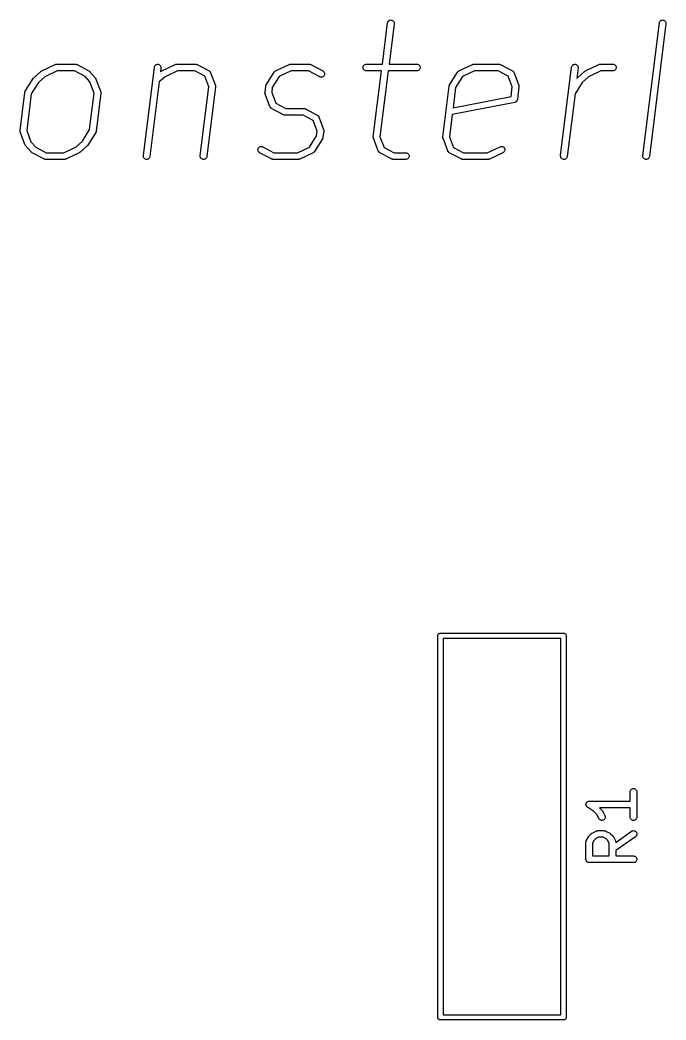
# Model space of a CAD drawing. Extents: x 87.5 to 141.1, y -115.5 to -63.3.
# Drawn here: x 102.14 to 116.74, y -88.19 to -65.59 of the extents above; entities that cross this region are included whole.
import ezdxf

# ---------------------------------------------------------------- set-up
doc = ezdxf.new("R2010")
doc.units = 0
doc.header["$MEASUREMENT"] = 0
doc.layers.add('BLACK', color=7, linetype='CONTINUOUS')

msp = doc.modelspace()

# ---------------------------------------------------------------- linework, layer by layer
at = {"layer": 'BLACK', "linetype": 'CONTINUOUS'}
for p, q in [((110.327, -66.5921), (110.444, -65.6578)), ((110.444, -65.6568), (110.447, -65.6426)), ((110.444, -65.6578), (110.444, -65.6568)), ((110.447, -65.6426), (110.453, -65.6293)), ((110.453, -65.6293), (110.462, -65.6174)), ((110.462, -65.6174), (110.473, -65.6075)), ((110.473, -65.6075), (110.485, -65.5998)), ((110.592, -65.6764), (110.478, -66.5921)), ((110.485, -65.5998), (110.499, -65.5947)), ((110.499, -65.5947), (110.513, -65.5923)), ((110.513, -65.5923), (110.528, -65.5928)), ((110.528, -65.5928), (110.542, -65.5961)), ((110.542, -65.5961), (110.555, -65.6021)), ((110.555, -65.6021), (110.567, -65.6106)), ((110.567, -65.6106), (110.577, -65.6213)), ((110.577, -65.6213), (110.585, -65.6337)), ((110.585, -65.6337), (110.59, -65.6474)), ((110.59, -65.6474), (110.593, -65.6618)), ((110.593, -65.6618), (110.592, -65.6764)), ((116.211, -68.6578), (116.586, -65.6578)), ((116.735, -65.6764), (116.36, -68.6764)), ((116.586, -65.6578), (116.587, -65.6568)), ((116.587, -65.6568), (116.59, -65.6426)), ((116.59, -65.6426), (116.596, -65.6293)), ((116.596, -65.6293), (116.605, -65.6174)), ((116.605, -65.6174), (116.615, -65.6075)), ((116.615, -65.6075), (116.628, -65.5998)), ((116.628, -65.5998), (116.642, -65.5947)), ((116.642, -65.5947), (116.656, -65.5923)), ((116.656, -65.5923), (116.671, -65.5928)), ((116.671, -65.5928), (116.685, -65.5961)), ((116.685, -65.5961), (116.698, -65.6021)), ((116.698, -65.6021), (116.71, -65.6106)), ((116.71, -65.6106), (116.72, -65.6213)), ((116.72, -65.6213), (116.728, -65.6337)), ((116.728, -65.6337), (116.733, -65.6474)), ((116.733, -65.6474), (116.736, -65.6618)), ((116.736, -65.6618), (116.735, -65.6764)), ((102.629, -66.7421), (102.932, -66.5993)), ((102.932, -66.5993), (102.933, -66.5988)), ((102.933, -66.5988), (102.935, -66.5984)), ((102.935, -66.5984), (102.936, -66.5978)), ((102.936, -66.5978), (102.942, -66.5961)), ((102.942, -66.5961), (102.947, -66.5941)), ((102.947, -66.5941), (102.949, -66.594)), ((102.949, -66.594), (102.95, -66.5936)), ((102.95, -66.5936), (102.956, -66.593)), ((102.956, -66.593), (102.962, -66.5922)), ((102.962, -66.5922), (102.963, -66.5923)), ((102.963, -66.5923), (102.964, -66.5921)), ((102.964, -66.5921), (103.393, -66.5921)), ((103.393, -66.5921), (103.394, -66.5921)), ((103.394, -66.5921), (103.397, -66.5925)), ((103.397, -66.5925), (103.4, -66.5925)), ((103.4, -66.5925), (103.404, -66.5933)), ((103.404, -66.5933), (103.409, -66.5938)), ((103.409, -66.5938), (103.412, -66.5947)), ((103.412, -66.5947), (103.415, -66.5954)), ((103.415, -66.5954), (103.419, -66.597)), ((103.419, -66.597), (103.423, -66.5982)), ((103.423, -66.5982), (103.425, -66.5997)), ((103.425, -66.5997), (103.428, -66.601)), ((103.428, -66.601), (103.696, -66.7438)), ((104.926, -68.6578), (105.176, -66.6578)), ((105.176, -66.6568), (105.179, -66.6426)), ((105.176, -66.6578), (105.176, -66.6568)), ((105.179, -66.6426), (105.185, -66.6293)), ((105.185, -66.6293), (105.194, -66.6174)), ((105.194, -66.6174), (105.205, -66.6075)), ((105.205, -66.6075), (105.217, -66.5998)), ((105.217, -66.5998), (105.231, -66.5947)), ((105.231, -66.5947), (105.245, -66.5923)), ((105.245, -66.5923), (105.26, -66.5928)), ((105.26, -66.5928), (105.274, -66.5961)), ((105.274, -66.5961), (105.288, -66.6021)), ((105.288, -66.6021), (105.299, -66.6106)), ((105.299, -66.6106), (105.309, -66.6213)), ((105.309, -66.6213), (105.317, -66.6337)), ((105.317, -66.6337), (105.322, -66.6474)), ((105.322, -66.6474), (105.325, -66.6618)), ((105.325, -66.6618), (105.325, -66.6764)), ((105.343, -66.7421), (105.647, -66.5993)), ((105.647, -66.5993), (105.648, -66.5988)), ((105.648, -66.5988), (105.649, -66.5984)), ((105.649, -66.5984), (105.65, -66.5978)), ((105.65, -66.5978), (105.656, -66.5961)), ((105.656, -66.5961), (105.662, -66.5941)), ((105.662, -66.5941), (105.663, -66.594)), ((105.663, -66.594), (105.664, -66.5936)), ((105.664, -66.5936), (105.67, -66.593)), ((105.67, -66.593), (105.676, -66.5922)), ((105.676, -66.5922), (105.677, -66.5923)), ((105.677, -66.5923), (105.679, -66.5921)), ((105.679, -66.5921), (106.107, -66.5921)), ((106.107, -66.5921), (106.108, -66.5921)), ((106.108, -66.5921), (106.111, -66.5925)), ((106.111, -66.5925), (106.115, -66.5925)), ((106.115, -66.5925), (106.119, -66.5933)), ((106.119, -66.5933), (106.123, -66.5938)), ((106.123, -66.5938), (106.126, -66.5947)), ((106.126, -66.5947), (106.129, -66.5954)), ((106.129, -66.5954), (106.133, -66.597)), ((106.133, -66.597), (106.137, -66.5982)), ((106.137, -66.5982), (106.14, -66.5997)), ((106.14, -66.5997), (106.143, -66.601)), ((106.143, -66.601), (106.41, -66.7438)), ((107.915, -66.7421), (108.218, -66.5993)), ((108.218, -66.5993), (108.219, -66.5988)), ((108.219, -66.5988), (108.22, -66.5984)), ((108.22, -66.5984), (108.222, -66.5978)), ((108.222, -66.5978), (108.227, -66.5961)), ((108.227, -66.5961), (108.233, -66.5941)), ((108.233, -66.5941), (108.234, -66.594)), ((108.234, -66.594), (108.236, -66.5936)), ((108.236, -66.5936), (108.242, -66.593)), ((108.242, -66.593), (108.248, -66.5922)), ((108.248, -66.5922), (108.249, -66.5923)), ((108.249, -66.5923), (108.25, -66.5921)), ((108.25, -66.5921), (108.679, -66.5921)), ((108.679, -66.5921), (108.68, -66.5921)), ((108.68, -66.5921), (108.683, -66.5925)), ((108.683, -66.5925), (108.686, -66.5925)), ((108.686, -66.5925), (108.69, -66.5933)), ((108.69, -66.5933), (108.694, -66.5938)), ((108.694, -66.5938), (108.697, -66.5947)), ((108.697, -66.5947), (108.7, -66.5954)), ((108.7, -66.5954), (108.704, -66.597)), ((108.704, -66.597), (108.708, -66.5982)), ((108.708, -66.5982), (108.711, -66.5997)), ((108.711, -66.5997), (108.714, -66.601)), ((108.714, -66.601), (108.982, -66.7438)), ((109.889, -66.6666), (109.891, -66.6521)), ((109.891, -66.6521), (109.895, -66.6381)), ((109.895, -66.6381), (109.902, -66.6252)), ((109.902, -66.6252), (109.912, -66.6139)), ((109.912, -66.6139), (109.923, -66.6047)), ((109.923, -66.6047), (109.936, -66.5978)), ((109.936, -66.5978), (109.95, -66.5936)), ((109.95, -66.5936), (109.964, -66.5921)), ((109.964, -66.5921), (110.327, -66.5921)), ((110.478, -66.5921), (111.107, -66.5921)), ((111.107, -66.5921), (111.108, -66.5921)), ((111.108, -66.5921), (111.123, -66.5938)), ((111.123, -66.5938), (111.137, -66.5982)), ((111.137, -66.5982), (111.15, -66.6053)), ((111.15, -66.6053), (111.161, -66.6147)), ((111.161, -66.6147), (111.17, -66.6261)), ((111.17, -66.6261), (111.177, -66.639)), ((111.177, -66.639), (111.181, -66.6531)), ((111.181, -66.6531), (111.182, -66.6677)), ((112.057, -66.7421), (112.361, -66.5993)), ((112.361, -66.5993), (112.362, -66.5988)), ((112.362, -66.5988), (112.363, -66.5984)), ((112.363, -66.5984), (112.364, -66.5978)), ((112.364, -66.5978), (112.37, -66.5961)), ((112.37, -66.5961), (112.376, -66.5941)), ((112.376, -66.5941), (112.377, -66.594)), ((112.377, -66.594), (112.378, -66.5936)), ((112.378, -66.5936), (112.384, -66.593)), ((112.384, -66.593), (112.39, -66.5922)), ((112.39, -66.5922), (112.392, -66.5923)), ((112.392, -66.5923), (112.393, -66.5921)), ((112.393, -66.5921), (112.964, -66.5921)), ((112.964, -66.5921), (112.965, -66.5921)), ((112.965, -66.5921), (112.969, -66.5925)), ((112.969, -66.5925), (112.972, -66.5925)), ((112.972, -66.5925), (112.976, -66.5933)), ((112.976, -66.5933), (112.98, -66.5938)), ((112.98, -66.5938), (112.983, -66.5947)), ((112.983, -66.5947), (112.986, -66.5954)), ((112.986, -66.5954), (112.99, -66.597)), ((112.99, -66.597), (112.994, -66.5982)), ((112.994, -66.5982), (112.997, -66.5997)), ((112.997, -66.5997), (113, -66.601)), ((113, -66.601), (113.268, -66.7438)), ((114.354, -68.6578), (114.604, -66.6578)), ((114.604, -66.6568), (114.608, -66.6426)), ((114.604, -66.6578), (114.604, -66.6568)), ((114.608, -66.6426), (114.614, -66.6293)), ((114.614, -66.6293), (114.623, -66.6174)), ((114.623, -66.6174), (114.633, -66.6075)), ((114.633, -66.6075), (114.646, -66.5998)), ((114.646, -66.5998), (114.659, -66.5947)), ((114.659, -66.5947), (114.674, -66.5923)), ((114.674, -66.5923), (114.689, -66.5928)), ((114.689, -66.5928), (114.703, -66.5961)), ((114.703, -66.5961), (114.716, -66.6021)), ((114.716, -66.6021), (114.728, -66.6106)), ((114.728, -66.6106), (114.738, -66.6213)), ((114.738, -66.6213), (114.746, -66.6337)), ((114.746, -66.6337), (114.751, -66.6474)), ((114.751, -66.6474), (114.754, -66.6618)), ((114.754, -66.6618), (114.753, -66.6764)), ((114.915, -66.7421), (115.218, -66.5993)), ((115.218, -66.5993), (115.219, -66.5988)), ((115.219, -66.5988), (115.22, -66.5984)), ((115.22, -66.5984), (115.222, -66.5978)), ((115.222, -66.5978), (115.227, -66.5961)), ((115.227, -66.5961), (115.233, -66.5941)), ((115.233, -66.5941), (115.234, -66.594)), ((115.234, -66.594), (115.236, -66.5936)), ((115.236, -66.5936), (115.242, -66.593)), ((115.242, -66.593), (115.248, -66.5922)), ((115.248, -66.5922), (115.249, -66.5923)), ((115.249, -66.5923), (115.25, -66.5921)), ((115.25, -66.5921), (115.536, -66.5921)), ((115.536, -66.5921), (115.537, -66.5921)), ((115.537, -66.5921), (115.551, -66.5938)), ((115.551, -66.5938), (115.565, -66.5982)), ((115.565, -66.5982), (115.578, -66.6053)), ((115.578, -66.6053), (115.589, -66.6147)), ((115.589, -66.6147), (115.599, -66.6261)), ((115.599, -66.6261), (115.605, -66.639)), ((115.605, -66.639), (115.61, -66.6531)), ((115.61, -66.6531), (115.611, -66.6677)), ((102.45, -66.8968), (102.611, -66.7539)), ((102.703, -66.8732), (102.558, -67.0018)), ((102.611, -66.7539), (102.612, -66.7533)), ((102.612, -66.7533), (102.614, -66.7516)), ((102.614, -66.7516), (102.616, -66.7496)), ((102.616, -66.7496), (102.62, -66.7474)), ((102.62, -66.7474), (102.624, -66.7448)), ((102.624, -66.7448), (102.626, -66.7436)), ((102.626, -66.7436), (102.629, -66.7421)), ((102.981, -66.7421), (102.703, -66.8732)), ((103.374, -66.7421), (102.981, -66.7421)), ((103.613, -66.8697), (103.374, -66.7421)), ((103.72, -66.992), (103.613, -66.8697)), ((103.696, -66.7438), (103.697, -66.7443)), ((103.697, -66.7443), (103.702, -66.7476)), ((103.702, -66.7476), (103.707, -66.7506)), ((103.707, -66.7506), (103.708, -66.7517)), ((103.708, -66.7517), (103.709, -66.7526)), ((103.709, -66.7526), (103.713, -66.7567)), ((103.713, -66.7567), (103.717, -66.7606)), ((103.717, -66.7606), (103.842, -66.9035)), ((105.417, -66.8732), (105.285, -66.9902)), ((105.325, -66.6764), (105.314, -66.7644)), ((105.314, -66.7644), (105.325, -66.7539)), ((105.325, -66.7539), (105.326, -66.7533)), ((105.326, -66.7533), (105.328, -66.7516)), ((105.328, -66.7516), (105.331, -66.7496)), ((105.331, -66.7496), (105.334, -66.7474)), ((105.334, -66.7474), (105.338, -66.7448)), ((105.338, -66.7448), (105.341, -66.7436)), ((105.341, -66.7436), (105.343, -66.7421)), ((105.695, -66.7421), (105.417, -66.8732)), ((106.089, -66.7421), (105.695, -66.7421)), ((106.315, -66.8628), (106.089, -66.7421)), ((106.406, -67.1047), (106.315, -66.8628)), ((106.41, -66.7438), (106.411, -66.7443)), ((106.411, -66.7443), (106.415, -66.7469)), ((106.415, -66.7469), (106.419, -66.7492)), ((106.419, -66.7492), (106.421, -66.751)), ((106.421, -66.751), (106.423, -66.7526)), ((106.423, -66.7526), (106.427, -66.7559)), ((106.427, -66.7559), (106.43, -66.7589)), ((106.43, -66.7589), (106.432, -66.7611)), ((106.432, -66.7611), (106.434, -66.7631)), ((106.434, -66.7631), (106.436, -66.7669)), ((106.436, -66.7669), (106.439, -66.7705)), ((106.439, -66.7705), (106.44, -66.773)), ((106.44, -66.773), (106.442, -66.7753)), ((106.442, -66.7753), (106.443, -66.7796)), ((106.443, -66.7796), (106.445, -66.7837)), ((106.445, -66.7837), (106.553, -67.0694)), ((107.704, -67.056), (107.883, -66.7702)), ((107.998, -66.8685), (107.84, -67.1214)), ((107.883, -66.7702), (107.884, -66.7694)), ((107.884, -66.7694), (107.887, -66.7644)), ((107.887, -66.7644), (107.891, -66.7594)), ((107.891, -66.7594), (107.892, -66.7587)), ((107.892, -66.7587), (107.893, -66.7579)), ((107.893, -66.7579), (107.897, -66.7538)), ((107.897, -66.7538), (107.902, -66.7496)), ((107.902, -66.7496), (107.903, -66.7491)), ((107.903, -66.7491), (107.904, -66.7484)), ((107.904, -66.7484), (107.909, -66.7453)), ((107.909, -66.7453), (107.915, -66.7421)), ((108.267, -66.7421), (107.998, -66.8685)), ((108.66, -66.7421), (108.267, -66.7421)), ((108.911, -66.8762), (108.66, -66.7421)), ((108.925, -66.8818), (108.911, -66.8762)), ((108.939, -66.8846), (108.925, -66.8818)), ((108.954, -66.8847), (108.939, -66.8846)), ((108.968, -66.8818), (108.954, -66.8847)), ((108.982, -66.8763), (108.968, -66.8818)), ((108.982, -66.7438), (108.983, -66.7443)), ((108.994, -66.8682), (108.982, -66.8763)), ((108.983, -66.7443), (108.995, -66.7526)), ((109.004, -66.8579), (108.994, -66.8682)), ((108.995, -66.7526), (109.005, -66.7631)), ((109.012, -66.8458), (109.004, -66.8579)), ((109.005, -66.7631), (109.013, -66.7753)), ((109.018, -66.8323), (109.012, -66.8458)), ((109.013, -66.7753), (109.019, -66.7889)), ((109.021, -66.8179), (109.018, -66.8323)), ((109.019, -66.7889), (109.021, -66.8033)), ((109.021, -66.8033), (109.021, -66.8179)), ((109.891, -66.6812), (109.889, -66.6666)), ((109.895, -66.6952), (109.891, -66.6812)), ((109.902, -66.7082), (109.895, -66.6952)), ((109.911, -66.7196), (109.902, -66.7082)), ((109.922, -66.729), (109.911, -66.7196)), ((109.935, -66.7361), (109.922, -66.729)), ((109.949, -66.7405), (109.935, -66.7361)), ((109.963, -66.7421), (109.949, -66.7405)), ((109.964, -66.7421), (109.963, -66.7421)), ((110.308, -66.7421), (109.964, -66.7421)), ((110.122, -68.2293), (110.308, -66.7421)), ((110.459, -66.7421), (110.273, -68.2295)), ((111.107, -66.7421), (110.459, -66.7421)), ((111.122, -66.7407), (111.107, -66.7421)), ((111.136, -66.7365), (111.122, -66.7407)), ((111.149, -66.7296), (111.136, -66.7365)), ((111.16, -66.7204), (111.149, -66.7296)), ((111.169, -66.7091), (111.16, -66.7204)), ((111.176, -66.6962), (111.169, -66.7091)), ((111.181, -66.6822), (111.176, -66.6962)), ((111.182, -66.6677), (111.181, -66.6822)), ((111.847, -67.056), (112.026, -66.7702)), ((112.141, -66.8685), (111.983, -67.1214)), ((112.026, -66.7694), (112.03, -66.7644)), ((112.026, -66.7702), (112.026, -66.7694)), ((112.03, -66.7644), (112.034, -66.7594)), ((112.034, -66.7594), (112.035, -66.7587)), ((112.035, -66.7579), (112.04, -66.7538)), ((112.035, -66.7587), (112.035, -66.7579)), ((112.04, -66.7538), (112.045, -66.7496)), ((112.045, -66.7496), (112.046, -66.7491)), ((112.046, -66.7491), (112.047, -66.7484)), ((112.047, -66.7484), (112.052, -66.7453)), ((112.052, -66.7453), (112.057, -66.7421)), ((112.41, -66.7421), (112.141, -66.8685)), ((112.946, -66.7421), (112.41, -66.7421)), ((113.172, -66.8628), (112.946, -66.7421)), ((113.263, -67.1047), (113.172, -66.8628)), ((113.268, -66.7438), (113.268, -66.7443)), ((113.268, -66.7443), (113.272, -66.7469)), ((113.272, -66.7469), (113.276, -66.7492)), ((113.276, -66.7492), (113.278, -66.751)), ((113.278, -66.751), (113.281, -66.7526)), ((113.281, -66.7526), (113.284, -66.7559)), ((113.284, -66.7559), (113.287, -66.7589)), ((113.287, -66.7589), (113.289, -66.7611)), ((113.289, -66.7611), (113.291, -66.7631)), ((113.291, -66.7631), (113.293, -66.7669)), ((113.293, -66.7669), (113.296, -66.7705)), ((113.296, -66.7705), (113.297, -66.773)), ((113.297, -66.773), (113.299, -66.7753)), ((113.299, -66.7753), (113.3, -66.7796)), ((113.3, -66.7796), (113.303, -66.7837)), ((113.303, -66.7837), (113.41, -67.0694)), ((114.753, -66.6764), (114.724, -66.911)), ((114.736, -66.8968), (114.897, -66.7539)), ((114.988, -66.8732), (114.844, -67.0018)), ((114.897, -66.7539), (114.898, -66.7533)), ((114.898, -66.7533), (114.9, -66.7516)), ((114.9, -66.7516), (114.902, -66.7496)), ((114.902, -66.7496), (114.906, -66.7474)), ((114.906, -66.7474), (114.909, -66.7448)), ((114.909, -66.7448), (114.912, -66.7436)), ((114.912, -66.7436), (114.915, -66.7421)), ((115.267, -66.7421), (114.988, -66.8732)), ((115.536, -66.7421), (115.267, -66.7421)), ((115.55, -66.7407), (115.536, -66.7421)), ((115.564, -66.7365), (115.55, -66.7407)), ((115.577, -66.7296), (115.564, -66.7365)), ((115.589, -66.7204), (115.577, -66.7296)), ((115.598, -66.7091), (115.589, -66.7204)), ((115.605, -66.6962), (115.598, -66.7091)), ((115.609, -66.6822), (115.605, -66.6962)), ((115.611, -66.6677), (115.609, -66.6822)), ((102.258, -67.1988), (102.437, -66.9131)), ((102.558, -67.0018), (102.394, -67.2643)), ((102.437, -66.9122), (102.439, -66.91)), ((102.437, -66.9131), (102.437, -66.9122)), ((102.439, -66.91), (102.44, -66.9075)), ((102.44, -66.9075), (102.443, -66.9043)), ((102.443, -66.9043), (102.446, -66.9008)), ((102.446, -66.9008), (102.448, -66.8989)), ((102.448, -66.8989), (102.45, -66.8968)), ((103.816, -67.2476), (103.72, -66.992)), ((103.842, -66.9035), (103.843, -66.9043)), ((103.843, -66.9043), (103.846, -66.9089)), ((103.846, -66.9089), (103.85, -66.9134)), ((103.85, -66.9134), (103.85, -66.9149)), ((103.85, -66.9149), (103.851, -66.9163)), ((103.851, -66.9163), (103.854, -66.9215)), ((103.854, -66.9215), (103.856, -66.9265)), ((103.856, -66.9265), (103.963, -67.2122)), ((105.285, -66.9902), (105.075, -68.6764)), ((106.211, -68.6578), (106.406, -67.1047)), ((106.557, -67.105), (106.36, -68.6764)), ((106.553, -67.0694), (106.553, -67.0704)), ((106.553, -67.0704), (106.554, -67.0732)), ((106.554, -67.0732), (106.555, -67.076)), ((106.555, -67.076), (106.555, -67.0803)), ((106.555, -67.0803), (106.556, -67.0846)), ((106.556, -67.0846), (106.557, -67.0875)), ((106.557, -67.0875), (106.557, -67.0904)), ((106.557, -67.0904), (106.557, -67.0948)), ((106.557, -67.0948), (106.557, -67.0992)), ((106.557, -67.0992), (106.557, -67.1021)), ((106.557, -67.1021), (106.557, -67.105)), ((107.676, -67.2293), (107.694, -67.0864)), ((107.694, -67.0832), (107.696, -67.0772)), ((107.694, -67.0843), (107.694, -67.0832)), ((107.694, -67.0854), (107.694, -67.0843)), ((107.694, -67.0864), (107.694, -67.0854)), ((107.696, -67.0772), (107.697, -67.0711)), ((107.697, -67.0711), (107.698, -67.0701)), ((107.698, -67.0691), (107.701, -67.0635)), ((107.698, -67.0701), (107.698, -67.0691)), ((107.701, -67.0635), (107.703, -67.0578)), ((107.703, -67.0578), (107.704, -67.057)), ((107.704, -67.057), (107.704, -67.056)), ((111.694, -68.2293), (111.836, -67.0864)), ((111.836, -67.0864), (111.837, -67.0854)), ((111.837, -67.0832), (111.839, -67.0772)), ((111.837, -67.0843), (111.837, -67.0832)), ((111.837, -67.0854), (111.837, -67.0843)), ((111.839, -67.0772), (111.84, -67.0711)), ((111.84, -67.0701), (111.841, -67.0691)), ((111.84, -67.0711), (111.84, -67.0701)), ((111.841, -67.0691), (111.844, -67.0635)), ((111.844, -67.0635), (111.846, -67.0578)), ((111.846, -67.0578), (111.847, -67.057)), ((111.847, -67.057), (111.847, -67.056)), ((113.236, -67.3182), (113.263, -67.1047)), ((113.414, -67.105), (113.378, -67.3907)), ((113.41, -67.0694), (113.41, -67.0704)), ((113.41, -67.0704), (113.411, -67.0732)), ((113.411, -67.0732), (113.412, -67.076)), ((113.412, -67.076), (113.413, -67.0803)), ((113.413, -67.0803), (113.414, -67.0846)), ((113.414, -67.0846), (113.414, -67.0875)), ((113.414, -67.0875), (113.414, -67.0904)), ((113.414, -67.0904), (113.414, -67.0948)), ((113.414, -67.0948), (113.414, -67.0992)), ((113.414, -67.0992), (113.414, -67.1021)), ((113.414, -67.1021), (113.414, -67.105)), ((114.844, -67.0018), (114.68, -67.2643)), ((114.724, -66.911), (114.725, -66.91)), ((114.725, -66.91), (114.726, -66.9075)), ((114.726, -66.9075), (114.729, -66.9043)), ((114.729, -66.9043), (114.732, -66.9008)), ((114.732, -66.9008), (114.734, -66.8989)), ((114.734, -66.8989), (114.736, -66.8968)), ((102.14, -68.0864), (102.247, -67.2293)), ((102.247, -67.2282), (102.248, -67.2272)), ((102.247, -67.2293), (102.247, -67.2282)), ((102.248, -67.2261), (102.249, -67.22)), ((102.248, -67.2272), (102.248, -67.2261)), ((102.249, -67.22), (102.251, -67.214)), ((102.251, -67.2119), (102.254, -67.2063)), ((102.251, -67.213), (102.251, -67.2119)), ((102.251, -67.214), (102.251, -67.213)), ((102.254, -67.2063), (102.257, -67.2007)), ((102.257, -67.1998), (102.258, -67.1988)), ((102.257, -67.2007), (102.257, -67.1998)), ((102.394, -67.2643), (102.291, -68.0867)), ((103.713, -68.07), (103.816, -67.2476)), ((103.967, -67.2479), (103.86, -68.105)), ((103.963, -67.2122), (103.964, -67.2132)), ((103.964, -67.2132), (103.964, -67.2161)), ((103.964, -67.2161), (103.965, -67.2188)), ((103.965, -67.2188), (103.966, -67.2231)), ((103.966, -67.2231), (103.967, -67.2274)), ((103.967, -67.2274), (103.967, -67.2303)), ((103.967, -67.2303), (103.968, -67.2332)), ((103.968, -67.242), (103.967, -67.2449)), ((103.967, -67.2449), (103.967, -67.2479)), ((103.968, -67.2332), (103.968, -67.2376)), ((103.968, -67.2376), (103.968, -67.242)), ((107.675, -67.2351), (107.676, -67.2322)), ((107.675, -67.2395), (107.675, -67.2351)), ((107.675, -67.2439), (107.675, -67.2395)), ((107.676, -67.2468), (107.675, -67.2439)), ((107.676, -67.2322), (107.676, -67.2293)), ((107.676, -67.2497), (107.676, -67.2468)), ((107.677, -67.254), (107.676, -67.2497)), ((107.678, -67.2583), (107.677, -67.254)), ((107.679, -67.2611), (107.678, -67.2583)), ((107.68, -67.2639), (107.679, -67.2611)), ((107.68, -67.2649), (107.68, -67.2639)), ((107.787, -67.5506), (107.68, -67.2649)), ((107.84, -67.1214), (107.827, -67.2295)), ((107.827, -67.2295), (107.918, -67.4714)), ((111.983, -67.1214), (111.927, -67.5737)), ((111.927, -67.5737), (113.236, -67.3182)), ((114.68, -67.2643), (114.503, -68.6764)), ((107.789, -67.5547), (107.787, -67.5506)), ((107.791, -67.5589), (107.789, -67.5547)), ((107.792, -67.5613), (107.791, -67.5589)), ((107.794, -67.5638), (107.792, -67.5613)), ((107.796, -67.5674), (107.794, -67.5638)), ((107.799, -67.5712), (107.796, -67.5674)), ((107.918, -67.4714), (108.144, -67.5921)), ((113.318, -67.455), (111.907, -67.7304)), ((113.32, -67.4543), (113.318, -67.455)), ((113.323, -67.4539), (113.32, -67.4543)), ((113.327, -67.4522), (113.323, -67.4539)), ((113.332, -67.4508), (113.327, -67.4522)), ((113.334, -67.4497), (113.332, -67.4508)), ((113.337, -67.4488), (113.334, -67.4497)), ((113.341, -67.4463), (113.337, -67.4488)), ((113.345, -67.444), (113.341, -67.4463)), ((113.347, -67.4424), (113.345, -67.444)), ((113.349, -67.4411), (113.347, -67.4424)), ((113.353, -67.4378), (113.349, -67.4411)), ((113.356, -67.4348), (113.353, -67.4378)), ((113.358, -67.4329), (113.356, -67.4348)), ((113.36, -67.4312), (113.358, -67.4329)), ((113.363, -67.4272), (113.36, -67.4312)), ((113.366, -67.4235), (113.363, -67.4272)), ((113.367, -67.4213), (113.366, -67.4235)), ((113.368, -67.4193), (113.367, -67.4213)), ((113.37, -67.4149), (113.368, -67.4193)), ((113.373, -67.4107), (113.37, -67.4149)), ((113.374, -67.4083), (113.373, -67.4107)), ((113.375, -67.406), (113.374, -67.4083)), ((113.376, -67.4013), (113.375, -67.406)), ((113.377, -67.3967), (113.376, -67.4013)), ((113.378, -67.3918), (113.377, -67.3942)), ((113.377, -67.3942), (113.377, -67.3967)), ((113.378, -67.3907), (113.378, -67.3918)), ((107.801, -67.5732), (107.799, -67.5712)), ((107.802, -67.5754), (107.801, -67.5732)), ((107.806, -67.5784), (107.802, -67.5754)), ((107.809, -67.5817), (107.806, -67.5784)), ((107.811, -67.5832), (107.809, -67.5817)), ((107.813, -67.5851), (107.811, -67.5832)), ((107.817, -67.5874), (107.813, -67.5851)), ((107.821, -67.59), (107.817, -67.5874)), ((107.822, -67.5905), (107.821, -67.59)), ((108.09, -67.7333), (107.822, -67.5905)), ((108.093, -67.7345), (108.09, -67.7333)), ((108.096, -67.7361), (108.093, -67.7345)), ((108.1, -67.7373), (108.096, -67.7361)), ((108.103, -67.7389), (108.1, -67.7373)), ((108.107, -67.7395), (108.103, -67.7389)), ((108.11, -67.7405), (108.107, -67.7395)), ((108.114, -67.741), (108.11, -67.7405)), ((108.118, -67.7418), (108.114, -67.741)), ((108.121, -67.7418), (108.118, -67.7418)), ((108.124, -67.7421), (108.121, -67.7418)), ((108.125, -67.7421), (108.124, -67.7421)), ((108.535, -67.7421), (108.125, -67.7421)), ((108.144, -67.5921), (108.554, -67.5921)), ((108.761, -67.8628), (108.535, -67.7421)), ((108.554, -67.5921), (108.555, -67.5921)), ((108.555, -67.5921), (108.558, -67.5925)), ((108.558, -67.5925), (108.561, -67.5925)), ((108.561, -67.5925), (108.565, -67.5933)), ((108.565, -67.5933), (108.569, -67.5938)), ((108.569, -67.5938), (108.572, -67.5947)), ((108.572, -67.5947), (108.575, -67.5954)), ((108.575, -67.5954), (108.579, -67.597)), ((108.579, -67.597), (108.583, -67.5982)), ((108.583, -67.5982), (108.586, -67.5997)), ((108.586, -67.5997), (108.589, -67.601)), ((108.589, -67.601), (108.857, -67.7438)), ((108.857, -67.7438), (108.858, -67.7443)), ((108.858, -67.7443), (108.862, -67.7469)), ((108.862, -67.7469), (108.865, -67.7492)), ((108.865, -67.7492), (108.868, -67.751)), ((108.868, -67.751), (108.87, -67.7526)), ((108.87, -67.7526), (108.873, -67.7559)), ((108.873, -67.7559), (108.876, -67.7589)), ((108.876, -67.7589), (108.878, -67.7611)), ((108.878, -67.7611), (108.88, -67.7631)), ((108.88, -67.7631), (108.883, -67.7669)), ((108.883, -67.7669), (108.885, -67.7705)), ((108.885, -67.7705), (108.887, -67.773)), ((108.887, -67.773), (108.888, -67.7753)), ((108.888, -67.7753), (108.89, -67.7796)), ((108.89, -67.7796), (108.892, -67.7837)), ((108.892, -67.7837), (108.999, -68.0694)), ((111.907, -67.7304), (111.845, -68.2295)), ((108.852, -68.1047), (108.761, -67.8628)), ((102.139, -68.0923), (102.14, -68.0893)), ((102.14, -68.0966), (102.139, -68.0923)), ((102.14, -68.0893), (102.14, -68.0864)), ((102.14, -68.101), (102.14, -68.0966)), ((102.14, -68.1039), (102.14, -68.101)), ((102.14, -68.1069), (102.14, -68.1039)), ((102.141, -68.1111), (102.14, -68.1069)), ((102.142, -68.1155), (102.141, -68.1111)), ((102.143, -68.1182), (102.142, -68.1155)), ((102.144, -68.1211), (102.143, -68.1182)), ((102.144, -68.122), (102.144, -68.1211)), ((102.251, -68.4078), (102.144, -68.122)), ((102.291, -68.0867), (102.387, -68.3423)), ((103.549, -68.3325), (103.713, -68.07)), ((103.849, -68.1355), (103.671, -68.4212)), ((103.85, -68.1345), (103.849, -68.1355)), ((103.851, -68.1336), (103.85, -68.1345)), ((103.853, -68.1279), (103.851, -68.1336)), ((103.856, -68.1224), (103.853, -68.1279)), ((103.857, -68.1203), (103.856, -68.1213)), ((103.856, -68.1213), (103.856, -68.1224)), ((103.858, -68.1142), (103.857, -68.1203)), ((103.86, -68.1082), (103.858, -68.1142)), ((103.86, -68.105), (103.86, -68.1061)), ((103.86, -68.1061), (103.86, -68.1071)), ((103.86, -68.1071), (103.86, -68.1082)), ((108.68, -68.4658), (108.838, -68.2129)), ((108.838, -68.2129), (108.852, -68.1047)), ((109.003, -68.105), (108.985, -68.2479)), ((108.999, -68.0694), (108.999, -68.0704)), ((108.999, -68.0704), (109, -68.0732)), ((109, -68.0732), (109.001, -68.076)), ((109.001, -68.076), (109.002, -68.0803)), ((109.002, -68.0803), (109.003, -68.0846)), ((109.003, -68.0846), (109.003, -68.0875)), ((109.003, -68.0875), (109.004, -68.0904)), ((109.004, -68.0904), (109.003, -68.0948)), ((109.003, -68.0948), (109.004, -68.0992)), ((109.004, -68.0992), (109.003, -68.1021)), ((109.003, -68.1021), (109.003, -68.105)), ((110.122, -68.2322), (110.122, -68.2293)), ((110.122, -68.2351), (110.122, -68.2322)), ((110.122, -68.2395), (110.122, -68.2351)), ((110.122, -68.2439), (110.122, -68.2395)), ((110.122, -68.2468), (110.122, -68.2439)), ((110.273, -68.2295), (110.364, -68.4714)), ((111.693, -68.2322), (111.694, -68.2293)), ((111.693, -68.2351), (111.693, -68.2322)), ((111.693, -68.2395), (111.693, -68.2351)), ((111.693, -68.2439), (111.693, -68.2395)), ((111.694, -68.2468), (111.693, -68.2439)), ((111.845, -68.2295), (111.935, -68.4714)), ((102.254, -68.4128), (102.251, -68.4078)), ((102.256, -68.418), (102.254, -68.4128)), ((102.257, -68.4194), (102.256, -68.418)), ((102.258, -68.4209), (102.257, -68.4194)), ((102.261, -68.4254), (102.258, -68.4209)), ((102.264, -68.43), (102.261, -68.4254)), ((102.265, -68.4308), (102.264, -68.43)), ((102.39, -68.5737), (102.265, -68.4308)), ((102.387, -68.3423), (102.494, -68.4646)), ((102.494, -68.4646), (102.733, -68.5921)), ((103.126, -68.5921), (103.405, -68.461)), ((103.405, -68.461), (103.549, -68.3325)), ((103.657, -68.4375), (103.496, -68.5803)), ((103.659, -68.4354), (103.657, -68.4375)), ((103.661, -68.4335), (103.659, -68.4354)), ((103.664, -68.43), (103.661, -68.4335)), ((103.667, -68.4267), (103.664, -68.43)), ((103.669, -68.4243), (103.667, -68.4267)), ((103.67, -68.4221), (103.669, -68.4243)), ((103.671, -68.4212), (103.67, -68.4221)), ((107.532, -68.4764), (107.542, -68.4661)), ((107.542, -68.4661), (107.554, -68.458)), ((107.554, -68.458), (107.568, -68.4525)), ((107.568, -68.4525), (107.582, -68.4496)), ((107.582, -68.4496), (107.597, -68.4497)), ((107.597, -68.4497), (107.611, -68.4525)), ((107.611, -68.4525), (107.625, -68.4581)), ((107.625, -68.4581), (107.876, -68.5921)), ((108.412, -68.5921), (108.68, -68.4658)), ((108.974, -68.2783), (108.796, -68.564)), ((108.975, -68.2773), (108.974, -68.2783)), ((108.976, -68.2764), (108.975, -68.2773)), ((108.978, -68.2708), (108.976, -68.2764)), ((108.981, -68.2652), (108.978, -68.2708)), ((108.982, -68.2631), (108.981, -68.2641)), ((108.981, -68.2641), (108.981, -68.2652)), ((108.983, -68.2571), (108.982, -68.2631)), ((108.985, -68.2511), (108.983, -68.2571)), ((108.985, -68.2479), (108.985, -68.2489)), ((108.985, -68.2489), (108.985, -68.25)), ((108.985, -68.25), (108.985, -68.2511)), ((110.122, -68.2497), (110.122, -68.2468)), ((110.123, -68.254), (110.122, -68.2497)), ((110.124, -68.2583), (110.123, -68.254)), ((110.125, -68.2611), (110.124, -68.2583)), ((110.126, -68.2639), (110.125, -68.2611)), ((110.126, -68.2649), (110.126, -68.2639)), ((110.233, -68.5506), (110.126, -68.2649)), ((110.364, -68.4714), (110.59, -68.5921)), ((111.694, -68.2497), (111.694, -68.2468)), ((111.695, -68.254), (111.694, -68.2497)), ((111.696, -68.2583), (111.695, -68.254)), ((111.697, -68.2611), (111.696, -68.2583)), ((111.697, -68.2639), (111.697, -68.2611)), ((111.698, -68.2649), (111.697, -68.2639)), ((111.805, -68.5506), (111.698, -68.2649)), ((111.935, -68.4714), (112.162, -68.5921)), ((112.698, -68.5921), (112.986, -68.4564)), ((112.986, -68.4564), (112.987, -68.456)), ((112.987, -68.456), (113.001, -68.4513)), ((113.001, -68.4513), (113.015, -68.4493)), ((113.015, -68.4493), (113.03, -68.4502)), ((113.03, -68.4502), (113.044, -68.454)), ((113.044, -68.454), (113.057, -68.4604)), ((113.057, -68.4604), (113.069, -68.4693)), ((113.069, -68.4693), (113.079, -68.4802)), ((102.394, -68.5776), (102.39, -68.5737)), ((102.398, -68.5817), (102.394, -68.5776)), ((102.4, -68.5826), (102.398, -68.5817)), ((102.401, -68.5837), (102.4, -68.5826)), ((102.406, -68.5867), (102.401, -68.5837)), ((102.41, -68.59), (102.406, -68.5867)), ((102.411, -68.5905), (102.41, -68.59)), ((102.679, -68.7333), (102.411, -68.5905)), ((102.733, -68.5921), (103.126, -68.5921)), ((103.478, -68.5921), (103.175, -68.735)), ((103.481, -68.5907), (103.478, -68.5921)), ((103.484, -68.5895), (103.481, -68.5907)), ((103.487, -68.5869), (103.484, -68.5895)), ((103.491, -68.5847), (103.487, -68.5869)), ((103.493, -68.5827), (103.491, -68.5847)), ((103.496, -68.581), (103.493, -68.5827)), ((103.496, -68.5803), (103.496, -68.581)), ((104.925, -68.6725), (104.926, -68.6578)), ((104.928, -68.6869), (104.925, -68.6725)), ((104.933, -68.7006), (104.928, -68.6869)), ((105.071, -68.6917), (105.065, -68.705)), ((105.074, -68.6775), (105.071, -68.6917)), ((105.075, -68.6764), (105.074, -68.6775)), ((106.211, -68.6725), (106.211, -68.6578)), ((106.213, -68.6869), (106.211, -68.6725)), ((106.219, -68.7006), (106.213, -68.6869)), ((106.357, -68.6917), (106.351, -68.705)), ((106.36, -68.6775), (106.357, -68.6917)), ((106.36, -68.6764), (106.36, -68.6775)), ((107.515, -68.5164), (107.518, -68.502)), ((107.515, -68.531), (107.515, -68.5164)), ((107.517, -68.5454), (107.515, -68.531)), ((107.523, -68.5589), (107.517, -68.5454)), ((107.518, -68.502), (107.523, -68.4885)), ((107.523, -68.4885), (107.532, -68.4764)), ((107.531, -68.5712), (107.523, -68.5589)), ((107.541, -68.5817), (107.531, -68.5712)), ((107.553, -68.59), (107.541, -68.5817)), ((107.554, -68.5905), (107.553, -68.59)), ((107.822, -68.7333), (107.554, -68.5905)), ((107.876, -68.5921), (108.412, -68.5921)), ((108.764, -68.5921), (108.461, -68.735)), ((108.77, -68.5889), (108.764, -68.5921)), ((108.775, -68.5859), (108.77, -68.5889)), ((108.776, -68.5852), (108.775, -68.5859)), ((108.777, -68.5847), (108.776, -68.5852)), ((108.781, -68.5804), (108.777, -68.5847)), ((108.786, -68.5764), (108.781, -68.5804)), ((108.787, -68.5756), (108.786, -68.5764)), ((108.788, -68.5749), (108.787, -68.5756)), ((108.791, -68.5698), (108.788, -68.5749)), ((108.795, -68.5649), (108.791, -68.5698)), ((108.796, -68.564), (108.795, -68.5649)), ((110.235, -68.5547), (110.233, -68.5506)), ((110.237, -68.5589), (110.235, -68.5547)), ((110.239, -68.5613), (110.237, -68.5589)), ((110.24, -68.5638), (110.239, -68.5613)), ((110.243, -68.5674), (110.24, -68.5638)), ((110.245, -68.5712), (110.243, -68.5674)), ((110.247, -68.5732), (110.245, -68.5712)), ((110.249, -68.5754), (110.247, -68.5732)), ((110.252, -68.5784), (110.249, -68.5754)), ((110.255, -68.5817), (110.252, -68.5784)), ((110.258, -68.5832), (110.255, -68.5817)), ((110.26, -68.5851), (110.258, -68.5832)), ((110.264, -68.5874), (110.26, -68.5851)), ((110.267, -68.59), (110.264, -68.5874)), ((110.268, -68.5905), (110.267, -68.59)), ((110.536, -68.7333), (110.268, -68.5905)), ((110.59, -68.5921), (110.857, -68.5921)), ((110.857, -68.5921), (110.858, -68.5921)), ((110.858, -68.5921), (110.873, -68.5938)), ((110.873, -68.5938), (110.887, -68.5982)), ((110.887, -68.5982), (110.9, -68.6053)), ((110.9, -68.6053), (110.911, -68.6147)), ((110.911, -68.6147), (110.92, -68.6261)), ((110.926, -68.6962), (110.919, -68.7091)), ((110.92, -68.6261), (110.927, -68.639)), ((110.931, -68.6822), (110.926, -68.6962)), ((110.927, -68.639), (110.931, -68.6531)), ((110.931, -68.6531), (110.932, -68.6677)), ((110.932, -68.6677), (110.931, -68.6822)), ((111.807, -68.5547), (111.805, -68.5506)), ((111.809, -68.5589), (111.807, -68.5547)), ((111.81, -68.5613), (111.809, -68.5589)), ((111.811, -68.5638), (111.81, -68.5613)), ((111.814, -68.5674), (111.811, -68.5638)), ((111.817, -68.5712), (111.814, -68.5674)), ((111.819, -68.5732), (111.817, -68.5712)), ((111.82, -68.5754), (111.819, -68.5732)), ((111.824, -68.5784), (111.82, -68.5754)), ((111.827, -68.5817), (111.824, -68.5784)), ((111.829, -68.5832), (111.827, -68.5817)), ((111.831, -68.5851), (111.829, -68.5832)), ((111.835, -68.5874), (111.831, -68.5851)), ((111.839, -68.59), (111.835, -68.5874)), ((111.84, -68.5905), (111.839, -68.59)), ((112.108, -68.7333), (111.84, -68.5905)), ((112.162, -68.5921), (112.698, -68.5921)), ((113.05, -68.5921), (112.746, -68.735)), ((113.062, -68.5847), (113.05, -68.5921)), ((113.073, -68.5749), (113.062, -68.5847)), ((113.082, -68.5631), (113.073, -68.5749)), ((113.079, -68.4802), (113.086, -68.4928)), ((113.088, -68.5499), (113.082, -68.5631)), ((113.086, -68.4928), (113.091, -68.5066)), ((113.092, -68.5358), (113.088, -68.5499)), ((113.091, -68.5066), (113.093, -68.5211)), ((113.093, -68.5211), (113.092, -68.5358)), ((114.354, -68.6725), (114.354, -68.6578)), ((114.356, -68.6869), (114.354, -68.6725)), ((114.362, -68.7006), (114.356, -68.6869)), ((114.5, -68.6917), (114.493, -68.705)), ((114.503, -68.6775), (114.5, -68.6917)), ((114.503, -68.6764), (114.503, -68.6775)), ((116.211, -68.6725), (116.211, -68.6578)), ((116.213, -68.6869), (116.211, -68.6725)), ((116.219, -68.7006), (116.213, -68.6869)), ((116.357, -68.6917), (116.351, -68.705)), ((116.36, -68.6775), (116.357, -68.6917)), ((116.36, -68.6764), (116.36, -68.6775)), ((102.682, -68.7345), (102.679, -68.7333)), ((102.685, -68.7361), (102.682, -68.7345)), ((102.689, -68.7373), (102.685, -68.7361)), ((102.693, -68.7389), (102.689, -68.7373)), ((102.696, -68.7395), (102.693, -68.7389)), ((102.699, -68.7405), (102.696, -68.7395)), ((102.703, -68.741), (102.699, -68.7405)), ((102.707, -68.7418), (102.703, -68.741)), ((102.71, -68.7418), (102.707, -68.7418)), ((102.713, -68.7421), (102.71, -68.7418)), ((102.714, -68.7421), (102.713, -68.7421)), ((103.143, -68.7421), (102.714, -68.7421)), ((103.144, -68.742), (103.143, -68.7421)), ((103.146, -68.7421), (103.144, -68.742)), ((103.152, -68.7413), (103.146, -68.7421)), ((103.158, -68.7407), (103.152, -68.7413)), ((103.159, -68.7403), (103.158, -68.7407)), ((103.16, -68.7402), (103.159, -68.7403)), ((103.166, -68.7382), (103.16, -68.7402)), ((103.172, -68.7365), (103.166, -68.7382)), ((103.173, -68.7359), (103.172, -68.7365)), ((103.174, -68.7354), (103.173, -68.7359)), ((103.175, -68.735), (103.174, -68.7354)), ((104.941, -68.713), (104.933, -68.7006)), ((104.951, -68.7236), (104.941, -68.713)), ((104.963, -68.7321), (104.951, -68.7236)), ((104.976, -68.7382), (104.963, -68.7321)), ((104.99, -68.7415), (104.976, -68.7382)), ((105.005, -68.742), (104.99, -68.7415)), ((105.019, -68.7396), (105.005, -68.742)), ((105.033, -68.7345), (105.019, -68.7396)), ((105.046, -68.7268), (105.033, -68.7345)), ((105.056, -68.7169), (105.046, -68.7268)), ((105.065, -68.705), (105.056, -68.7169)), ((106.226, -68.713), (106.219, -68.7006)), ((106.237, -68.7236), (106.226, -68.713)), ((106.248, -68.7321), (106.237, -68.7236)), ((106.262, -68.7382), (106.248, -68.7321)), ((106.276, -68.7415), (106.262, -68.7382)), ((106.291, -68.742), (106.276, -68.7415)), ((106.305, -68.7396), (106.291, -68.742)), ((106.319, -68.7345), (106.305, -68.7396)), ((106.331, -68.7268), (106.319, -68.7345)), ((106.342, -68.7169), (106.331, -68.7268)), ((106.351, -68.705), (106.342, -68.7169)), ((107.825, -68.7345), (107.822, -68.7333)), ((107.828, -68.7361), (107.825, -68.7345)), ((107.832, -68.7373), (107.828, -68.7361)), ((107.836, -68.7389), (107.832, -68.7373)), ((107.839, -68.7395), (107.836, -68.7389)), ((107.842, -68.7405), (107.839, -68.7395)), ((107.846, -68.741), (107.842, -68.7405)), ((107.85, -68.7418), (107.846, -68.741)), ((107.853, -68.7418), (107.85, -68.7418)), ((107.856, -68.7421), (107.853, -68.7418)), ((107.857, -68.7421), (107.856, -68.7421)), ((108.429, -68.7421), (107.857, -68.7421)), ((108.43, -68.742), (108.429, -68.7421)), ((108.431, -68.7421), (108.43, -68.742)), ((108.437, -68.7413), (108.431, -68.7421)), ((108.443, -68.7407), (108.437, -68.7413)), ((108.445, -68.7403), (108.443, -68.7407)), ((108.446, -68.7402), (108.445, -68.7403)), ((108.452, -68.7382), (108.446, -68.7402)), ((108.457, -68.7365), (108.452, -68.7382)), ((108.458, -68.7359), (108.457, -68.7365)), ((108.46, -68.7354), (108.458, -68.7359)), ((108.461, -68.735), (108.46, -68.7354)), ((110.539, -68.7345), (110.536, -68.7333)), ((110.542, -68.7361), (110.539, -68.7345)), ((110.546, -68.7373), (110.542, -68.7361)), ((110.55, -68.7389), (110.546, -68.7373)), ((110.553, -68.7395), (110.55, -68.7389)), ((110.556, -68.7405), (110.553, -68.7395)), ((110.56, -68.741), (110.556, -68.7405)), ((110.564, -68.7418), (110.56, -68.741)), ((110.567, -68.7418), (110.564, -68.7418)), ((110.571, -68.7421), (110.567, -68.7418)), ((110.572, -68.7421), (110.571, -68.7421)), ((110.857, -68.7421), (110.572, -68.7421)), ((110.872, -68.7407), (110.857, -68.7421)), ((110.886, -68.7365), (110.872, -68.7407)), ((110.899, -68.7296), (110.886, -68.7365)), ((110.91, -68.7204), (110.899, -68.7296)), ((110.919, -68.7091), (110.91, -68.7204)), ((112.111, -68.7345), (112.108, -68.7333)), ((112.113, -68.7361), (112.111, -68.7345)), ((112.117, -68.7373), (112.113, -68.7361)), ((112.121, -68.7389), (112.117, -68.7373)), ((112.124, -68.7395), (112.121, -68.7389)), ((112.127, -68.7405), (112.124, -68.7395)), ((112.132, -68.741), (112.127, -68.7405)), ((112.136, -68.7418), (112.132, -68.741)), ((112.139, -68.7418), (112.136, -68.7418)), ((112.142, -68.7421), (112.139, -68.7418)), ((112.143, -68.7421), (112.142, -68.7421)), ((112.714, -68.7421), (112.143, -68.7421)), ((112.716, -68.742), (112.714, -68.7421)), ((112.717, -68.7421), (112.716, -68.742)), ((112.723, -68.7413), (112.717, -68.7421)), ((112.729, -68.7407), (112.723, -68.7413)), ((112.73, -68.7403), (112.729, -68.7407)), ((112.732, -68.7402), (112.73, -68.7403)), ((112.737, -68.7382), (112.732, -68.7402)), ((112.743, -68.7365), (112.737, -68.7382)), ((112.744, -68.7359), (112.743, -68.7365)), ((112.745, -68.7354), (112.744, -68.7359)), ((112.746, -68.735), (112.745, -68.7354)), ((114.369, -68.713), (114.362, -68.7006)), ((114.379, -68.7236), (114.369, -68.713)), ((114.391, -68.7321), (114.379, -68.7236)), ((114.405, -68.7382), (114.391, -68.7321)), ((114.419, -68.7415), (114.405, -68.7382)), ((114.434, -68.742), (114.419, -68.7415)), ((114.448, -68.7396), (114.434, -68.742)), ((114.462, -68.7345), (114.448, -68.7396)), ((114.474, -68.7268), (114.462, -68.7345)), ((114.485, -68.7169), (114.474, -68.7268)), ((114.493, -68.705), (114.485, -68.7169)), ((116.226, -68.713), (116.219, -68.7006)), ((116.237, -68.7236), (116.226, -68.713)), ((116.248, -68.7321), (116.237, -68.7236)), ((116.262, -68.7382), (116.248, -68.7321)), ((116.276, -68.7415), (116.262, -68.7382)), ((116.291, -68.742), (116.276, -68.7415)), ((116.305, -68.7396), (116.291, -68.742)), ((116.319, -68.7345), (116.305, -68.7396)), ((116.331, -68.7268), (116.319, -68.7345)), ((116.342, -68.7169), (116.331, -68.7268)), ((116.351, -68.705), (116.342, -68.7169)), ((111.58, -79.51), (111.581, -79.4982)), ((111.58, -79.5129), (111.58, -79.51)), ((111.58, -88.127), (111.58, -79.5129)), ((111.581, -79.4982), (111.584, -79.4869)), ((111.584, -79.4869), (111.59, -79.4765)), ((111.59, -79.4765), (111.597, -79.4674)), ((111.597, -79.4674), (111.607, -79.4599)), ((111.607, -79.4599), (111.617, -79.4543)), ((111.617, -79.4543), (111.628, -79.4509)), ((111.628, -79.4509), (111.637, -79.45)), ((111.637, -79.45), (111.64, -79.4497)), ((111.64, -79.4497), (111.643, -79.45)), ((111.643, -79.45), (114.417, -79.45)), ((114.417, -79.45), (114.42, -79.4497)), ((114.42, -79.4497), (114.423, -79.45)), ((114.423, -79.45), (114.423, -79.45)), ((114.423, -79.45), (114.432, -79.4509)), ((114.432, -79.4509), (114.443, -79.4543)), ((114.443, -79.4543), (114.453, -79.4599)), ((114.453, -79.4599), (114.463, -79.4674)), ((114.463, -79.4674), (114.47, -79.4765)), ((114.47, -79.4765), (114.476, -79.4869)), ((114.476, -79.4869), (114.479, -79.4982)), ((114.479, -79.4982), (114.48, -79.51)), ((114.48, -79.51), (114.48, -79.5129)), ((114.48, -79.5129), (114.48, -88.1271)), ((111.7, -79.57), (111.7, -88.07)), ((114.36, -79.57), (111.7, -79.57)), ((114.36, -88.07), (114.36, -79.57)), ((115.927, -83.0332), (115.929, -83.0187)), ((115.927, -83.0343), (115.927, -83.0332)), ((115.927, -83.245), (115.927, -83.0343)), ((115.929, -83.0187), (115.933, -83.0047)), ((115.933, -83.0047), (115.94, -82.9919)), ((115.94, -82.9919), (115.95, -82.9807)), ((115.95, -82.9807), (115.961, -82.9715)), ((115.961, -82.9715), (115.974, -82.9647)), ((115.974, -82.9647), (115.988, -82.9606)), ((115.988, -82.9606), (116.003, -82.9593)), ((116.003, -82.9593), (116.017, -82.9608)), ((116.017, -82.9608), (116.031, -82.9651)), ((116.031, -82.9651), (116.044, -82.9721)), ((116.044, -82.9721), (116.056, -82.9814)), ((116.056, -82.9814), (116.065, -82.9928)), ((116.065, -82.9928), (116.072, -83.0057)), ((116.072, -83.0057), (116.076, -83.0197)), ((116.076, -83.0197), (116.077, -83.0343)), ((116.077, -83.0343), (116.077, -83.6057)), ((114.927, -83.3194), (114.928, -83.3122)), ((114.927, -83.3195), (114.927, -83.3194)), ((114.927, -83.3194), (114.927, -83.3194)), ((114.928, -83.327), (114.927, -83.3195)), ((114.928, -83.3122), (114.929, -83.3049)), ((114.929, -83.3339), (114.928, -83.327)), ((114.929, -83.3048), (114.931, -83.2977)), ((114.929, -83.3049), (114.929, -83.3048)), ((114.929, -83.3049), (114.929, -83.3049)), ((114.929, -83.334), (114.929, -83.3339)), ((114.929, -83.3341), (114.929, -83.334)), ((114.931, -83.3412), (114.929, -83.3341)), ((114.931, -83.2977), (114.933, -83.2909)), ((114.933, -83.348), (114.931, -83.3412)), ((114.933, -83.2908), (114.937, -83.2843)), ((114.933, -83.2909), (114.933, -83.2908)), ((114.933, -83.2909), (114.933, -83.2909)), ((114.933, -83.3481), (114.933, -83.348)), ((114.933, -83.348), (114.933, -83.348)), ((114.936, -83.3543), (114.933, -83.3481)), ((114.94, -83.361), (114.936, -83.3543)), ((114.937, -83.2843), (114.94, -83.2781)), ((114.94, -83.278), (114.945, -83.2724)), ((114.94, -83.2781), (114.94, -83.278)), ((114.94, -83.278), (114.94, -83.278)), ((114.94, -83.3611), (114.94, -83.361)), ((114.94, -83.361), (114.94, -83.361)), ((114.944, -83.3667), (114.94, -83.3611)), ((114.949, -83.3724), (114.944, -83.3667)), ((114.945, -83.2724), (114.95, -83.2668)), ((114.949, -83.3725), (114.949, -83.3724)), ((114.949, -83.3724), (114.949, -83.3724)), ((114.954, -83.3772), (114.949, -83.3725)), ((114.95, -83.2667), (114.955, -83.262)), ((114.95, -83.2668), (114.95, -83.2667)), ((114.95, -83.2667), (114.95, -83.2667)), ((114.96, -83.3818), (114.954, -83.3772)), ((114.955, -83.262), (114.961, -83.2575)), ((114.96, -83.3819), (114.96, -83.3818)), ((114.961, -83.3824), (114.96, -83.3819)), ((114.96, -83.3819), (114.96, -83.3819)), ((114.96, -83.3819), (114.96, -83.3819)), ((114.961, -83.2575), (114.968, -83.254)), ((114.961, -83.2575), (114.961, -83.2575)), ((114.961, -83.2575), (114.961, -83.2575)), ((115.097, -83.4735), (114.961, -83.3824)), ((114.968, -83.254), (114.974, -83.2507)), ((114.974, -83.2506), (114.981, -83.2486)), ((114.974, -83.2507), (114.974, -83.2506)), ((114.974, -83.2506), (114.974, -83.2506)), ((114.981, -83.2486), (114.988, -83.2464)), ((114.988, -83.2464), (114.995, -83.2457)), ((114.988, -83.2464), (114.988, -83.2464)), ((114.988, -83.2464), (114.988, -83.2464)), ((114.995, -83.2457), (115.002, -83.245)), ((115.002, -83.245), (115.927, -83.245)), ((115.179, -83.5549), (115.097, -83.4735)), ((115.221, -83.6393), (115.179, -83.5549)), ((115.927, -83.395), (115.231, -83.395)), ((115.231, -83.395), (115.294, -83.4574)), ((115.294, -83.4574), (115.294, -83.4582)), ((115.294, -83.4582), (115.297, -83.4615)), ((115.297, -83.4615), (115.3, -83.4645)), ((115.3, -83.4645), (115.301, -83.4672)), ((115.301, -83.4672), (115.303, -83.4696)), ((115.303, -83.4696), (115.305, -83.4734)), ((115.305, -83.4734), (115.308, -83.4769)), ((115.308, -83.4769), (115.355, -83.5722)), ((115.355, -83.5722), (115.356, -83.5731)), ((115.356, -83.5731), (115.361, -83.5869)), ((115.361, -83.5869), (115.363, -83.6013)), ((115.363, -83.6013), (115.362, -83.6159)), ((115.927, -83.6057), (115.927, -83.395)), ((115.929, -83.6203), (115.927, -83.6057)), ((116.077, -83.6068), (116.076, -83.6213)), ((116.077, -83.6057), (116.077, -83.6068)), ((115.229, -83.6516), (115.221, -83.6393)), ((115.239, -83.6623), (115.229, -83.6516)), ((115.251, -83.6708), (115.239, -83.6623)), ((115.264, -83.6768), (115.251, -83.6708)), ((115.278, -83.6801), (115.264, -83.6768)), ((115.293, -83.6806), (115.278, -83.6801)), ((115.307, -83.6782), (115.293, -83.6806)), ((115.321, -83.673), (115.307, -83.6782)), ((115.334, -83.6653), (115.321, -83.673)), ((115.344, -83.6553), (115.334, -83.6653)), ((115.353, -83.6435), (115.344, -83.6553)), ((115.359, -83.6302), (115.353, -83.6435)), ((115.362, -83.6159), (115.359, -83.6302)), ((115.933, -83.6343), (115.929, -83.6203)), ((115.94, -83.6472), (115.933, -83.6343)), ((115.949, -83.6586), (115.94, -83.6472)), ((115.96, -83.6679), (115.949, -83.6586)), ((115.973, -83.6749), (115.96, -83.6679)), ((115.987, -83.6792), (115.973, -83.6749)), ((116.002, -83.6807), (115.987, -83.6792)), ((116.016, -83.6794), (116.002, -83.6807)), ((116.03, -83.6753), (116.016, -83.6794)), ((116.043, -83.6685), (116.03, -83.6753)), ((116.055, -83.6593), (116.043, -83.6685)), ((116.064, -83.6481), (116.055, -83.6593)), ((116.071, -83.6353), (116.064, -83.6481)), ((116.076, -83.6213), (116.071, -83.6353)), ((114.935, -84.1436), (114.983, -84.0484)), ((114.983, -84.0474), (114.986, -84.0439)), ((114.983, -84.0484), (114.983, -84.0474)), ((114.986, -84.0439), (114.988, -84.0402)), ((114.988, -84.0402), (114.99, -84.0378)), ((114.99, -84.0378), (114.991, -84.0351)), ((114.991, -84.0351), (114.994, -84.0321)), ((114.994, -84.0321), (114.997, -84.0289)), ((114.997, -84.0289), (115.045, -83.9813)), ((115.045, -83.9805), (115.049, -83.9779)), ((115.045, -83.9813), (115.045, -83.9805)), ((115.049, -83.9779), (115.052, -83.975)), ((115.052, -83.975), (115.054, -83.9733)), ((115.054, -83.9733), (115.057, -83.9714)), ((115.057, -83.9714), (115.061, -83.9694)), ((115.061, -83.9694), (115.064, -83.9672)), ((115.064, -83.9672), (115.159, -83.9196)), ((115.211, -84.0617), (115.142, -84.0959)), ((115.159, -83.9196), (115.16, -83.9191)), ((115.16, -83.9191), (115.162, -83.9184)), ((115.162, -83.9184), (115.164, -83.9173)), ((115.164, -83.9173), (115.169, -83.9158)), ((115.169, -83.9158), (115.174, -83.9141)), ((115.174, -83.9141), (115.176, -83.9137)), ((115.176, -83.9137), (115.178, -83.9131)), ((115.178, -83.9131), (115.183, -83.9126)), ((115.183, -83.9126), (115.188, -83.9118)), ((115.188, -83.9118), (115.191, -83.9119)), ((115.191, -83.9119), (115.193, -83.9117)), ((115.193, -83.9117), (115.336, -83.9117)), ((115.318, -84.0617), (115.211, -84.0617)), ((115.387, -84.0959), (115.318, -84.0617)), ((115.336, -83.9117), (115.337, -83.9117)), ((115.337, -83.9117), (115.339, -83.9119)), ((115.339, -83.9119), (115.341, -83.9119)), ((115.341, -83.9119), (115.346, -83.9127)), ((115.346, -83.9127), (115.351, -83.9133)), ((115.351, -83.9133), (115.353, -83.914)), ((115.353, -83.914), (115.356, -83.9143)), ((115.356, -83.9143), (115.36, -83.9162)), ((115.36, -83.9162), (115.365, -83.9177)), ((115.365, -83.9177), (115.367, -83.9188)), ((115.367, -83.9188), (115.369, -83.9196)), ((115.369, -83.9196), (115.464, -83.9672)), ((115.464, -83.9672), (115.465, -83.9677)), ((115.465, -83.9677), (115.469, -83.97)), ((115.469, -83.97), (115.473, -83.972)), ((115.473, -83.972), (115.475, -83.9739)), ((115.475, -83.9739), (115.478, -83.9756)), ((115.478, -83.9756), (115.481, -83.9786)), ((115.481, -83.9786), (115.484, -83.9813)), ((115.484, -83.9813), (115.532, -84.0289)), ((115.532, -84.0289), (115.532, -84.0296)), ((115.532, -84.0296), (115.535, -84.0329)), ((115.535, -84.0329), (115.538, -84.036)), ((115.538, -84.036), (115.54, -84.0386)), ((115.54, -84.0386), (115.541, -84.0411)), ((115.541, -84.0411), (115.543, -84.0448)), ((115.543, -84.0448), (115.546, -84.0484)), ((115.546, -84.0484), (115.593, -84.1436)), ((115.601, -84.176), (115.959, -83.9252)), ((116.045, -84.0481), (115.601, -84.359)), ((115.959, -83.9252), (115.96, -83.9246)), ((115.96, -83.9246), (115.973, -83.9176)), ((115.973, -83.9176), (115.987, -83.9132)), ((115.987, -83.9132), (116.002, -83.9117)), ((116.002, -83.9117), (116.016, -83.9129)), ((116.016, -83.9129), (116.03, -83.917)), ((116.03, -83.917), (116.043, -83.9238)), ((116.043, -83.9238), (116.055, -83.9329)), ((116.057, -84.0386), (116.045, -84.0481)), ((116.055, -83.9329), (116.064, -83.9441)), ((116.066, -84.0271), (116.057, -84.0386)), ((116.064, -83.9441), (116.071, -83.9569)), ((116.072, -84.014), (116.066, -84.0271)), ((116.071, -83.9569), (116.076, -83.9708)), ((116.076, -84), (116.072, -84.014)), ((116.076, -83.9708), (116.077, -83.9854)), ((116.077, -83.9854), (116.076, -84)), ((114.927, -84.1761), (114.928, -84.1739)), ((114.927, -84.1771), (114.927, -84.1761)), ((114.927, -84.5581), (114.927, -84.1771)), ((114.928, -84.1666), (114.929, -84.1615)), ((114.928, -84.1717), (114.928, -84.1666)), ((114.928, -84.1739), (114.928, -84.1717)), ((114.929, -84.1615), (114.93, -84.1595)), ((114.93, -84.1573), (114.932, -84.1525)), ((114.93, -84.1595), (114.93, -84.1573)), ((114.932, -84.1525), (114.933, -84.1476)), ((114.933, -84.1476), (114.935, -84.1457)), ((114.935, -84.1457), (114.935, -84.1436)), ((115.112, -84.1263), (115.077, -84.1948)), ((115.077, -84.1948), (115.077, -84.4831)), ((115.142, -84.0959), (115.112, -84.1263)), ((115.417, -84.1263), (115.387, -84.0959)), ((115.451, -84.1948), (115.417, -84.1263)), ((115.451, -84.4831), (115.451, -84.1948)), ((115.593, -84.1436), (115.594, -84.1445)), ((115.594, -84.1445), (115.594, -84.1466)), ((115.594, -84.1466), (115.596, -84.1486)), ((115.596, -84.1486), (115.597, -84.1535)), ((115.597, -84.1535), (115.599, -84.1583)), ((115.599, -84.1583), (115.599, -84.1605)), ((115.599, -84.1605), (115.6, -84.1626)), ((115.6, -84.1626), (115.6, -84.1677)), ((115.6, -84.1677), (115.601, -84.1727)), ((115.601, -84.1727), (115.601, -84.1749)), ((115.601, -84.1749), (115.601, -84.176)), ((115.077, -84.4831), (115.451, -84.4831)), ((115.601, -84.359), (115.601, -84.4831)), ((115.601, -84.4831), (116.002, -84.4831)), ((116.002, -84.4831), (116.003, -84.4831)), ((116.003, -84.4831), (116.018, -84.4847)), ((116.018, -84.4847), (116.032, -84.4892)), ((116.032, -84.4892), (116.045, -84.4962)), ((116.045, -84.4962), (116.056, -84.5056)), ((116.056, -84.5056), (116.065, -84.517)), ((114.928, -84.5651), (114.927, -84.5581)), ((114.929, -84.5721), (114.928, -84.5651)), ((114.929, -84.5724), (114.929, -84.5721)), ((114.929, -84.5727), (114.929, -84.5724)), ((114.931, -84.5794), (114.929, -84.5727)), ((114.933, -84.5862), (114.931, -84.5794)), ((114.933, -84.5864), (114.933, -84.5862)), ((114.933, -84.5867), (114.933, -84.5864)), ((114.936, -84.5929), (114.933, -84.5867)), ((114.94, -84.5992), (114.936, -84.5929)), ((114.94, -84.5994), (114.94, -84.5992)), ((114.94, -84.5996), (114.94, -84.5994)), ((114.944, -84.6051), (114.94, -84.5996)), ((114.949, -84.6106), (114.944, -84.6051)), ((114.949, -84.6107), (114.949, -84.6106)), ((114.949, -84.6109), (114.949, -84.6107)), ((114.955, -84.6154), (114.949, -84.6109)), ((114.96, -84.62), (114.955, -84.6154)), ((114.96, -84.6201), (114.96, -84.62)), ((114.96, -84.6203), (114.96, -84.6201)), ((114.967, -84.6236), (114.96, -84.6203)), ((114.973, -84.627), (114.967, -84.6236)), ((114.973, -84.6271), (114.973, -84.627)), ((114.973, -84.6272), (114.973, -84.6271)), ((114.98, -84.6293), (114.973, -84.6272)), ((114.987, -84.6315), (114.98, -84.6293)), ((114.987, -84.6316), (114.987, -84.6315)), ((114.987, -84.6315), (114.987, -84.6315)), ((114.994, -84.6323), (114.987, -84.6316)), ((115.001, -84.6331), (114.994, -84.6323)), ((115.002, -84.6331), (115.001, -84.6331)), ((116.002, -84.6331), (115.002, -84.6331)), ((115.002, -84.6331), (115.002, -84.6331)), ((115.002, -84.6331), (115.002, -84.6331)), ((115.002, -84.6331), (115.002, -84.6331)), ((116.017, -84.6317), (116.002, -84.6331)), ((116.031, -84.6274), (116.017, -84.6317)), ((116.044, -84.6206), (116.031, -84.6274)), ((116.055, -84.6113), (116.044, -84.6206)), ((116.065, -84.6), (116.055, -84.6113)), ((116.065, -84.517), (116.072, -84.53)), ((116.072, -84.5872), (116.065, -84.6)), ((116.072, -84.53), (116.076, -84.544)), ((116.076, -84.5732), (116.072, -84.5872)), ((116.076, -84.544), (116.077, -84.5586)), ((116.077, -84.5586), (116.076, -84.5732)), ((111.58, -88.13), (111.58, -88.127)), ((111.581, -88.1418), (111.58, -88.13)), ((111.7, -88.07), (114.36, -88.07)), ((114.48, -88.1271), (114.48, -88.13)), ((114.48, -88.13), (114.48, -88.1329)), ((111.584, -88.1531), (111.581, -88.1418)), ((111.59, -88.1635), (111.584, -88.1531)), ((111.597, -88.1726), (111.59, -88.1635)), ((111.607, -88.1801), (111.597, -88.1726)), ((111.617, -88.1857), (111.607, -88.1801)), ((111.628, -88.1891), (111.617, -88.1857)), ((111.637, -88.19), (111.628, -88.1891)), ((111.64, -88.1903), (111.637, -88.19)), ((111.637, -88.19), (111.637, -88.19)), ((111.643, -88.19), (111.64, -88.1903)), ((114.417, -88.19), (111.643, -88.19)), ((114.42, -88.1903), (114.417, -88.19)), ((114.432, -88.1891), (114.42, -88.1903)), ((114.443, -88.1857), (114.432, -88.1891)), ((114.453, -88.1801), (114.443, -88.1857)), ((114.463, -88.1726), (114.453, -88.1801)), ((114.47, -88.1635), (114.463, -88.1726)), ((114.476, -88.1531), (114.47, -88.1635)), ((114.479, -88.1418), (114.476, -88.1531)), ((114.48, -88.1329), (114.479, -88.1418))]:
    msp.add_line(p, q, dxfattribs=at)

doc.saveas('drawing.dxf')
